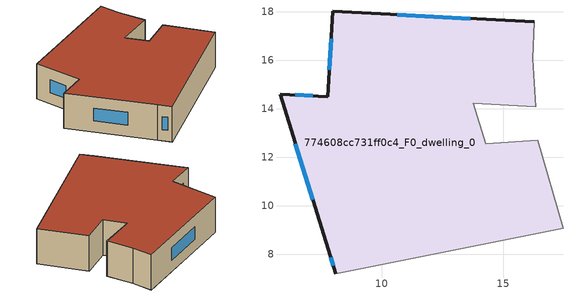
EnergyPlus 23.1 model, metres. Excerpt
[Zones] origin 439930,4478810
774608cc731ff0c4_F0_dwelling_0
 floor ground (EU_floor_Construction): 17.47,9.08 16.43,12.71 14.28,12.56 13.77,14.23 16.34,14.08 16.23,16.08 16.3,17.59 7.98,18.02 7.78,14.5 5.8,14.61 7.78,8.21 8.1,7.21 z0
 wall outside (EU_wall_Construction): 8.1,7.21 7.78,8.21 5.8,14.61 7.78,14.5 7.98,18.02 16.3,17.59 z0:3
 wall adiabatic (EU_wall_Construction): 16.3,17.59 16.23,16.08 16.34,14.08 13.77,14.23 14.28,12.56 16.43,12.71 17.47,9.08 8.1,7.21 z0:3
 window (EU_Window_Construction): 10.63,17.88 13.65,17.72 / 8,7.52 7.88,7.89 / 7.15,10.24 6.43,12.57 / 6.43,14.57 7.15,14.54 / 7.84,15.62 7.92,16.9 z0.96:2.04
 roof outside (EU_roof_Construction): 16.3,17.59 16.23,16.08 16.34,14.08 13.77,14.23 14.28,12.56 16.43,12.71 17.47,9.08 8.1,7.21 7.78,8.21 5.8,14.61 7.78,14.5 7.98,18.02 z3
[Building]
EU S2 Campaign: North Axis=0; Terrain=City; Solar Distribution=FullExterior
[Site:Location]
Madrid: Latitude=40.5; Longitude=-3.5; Time Zone=1; Elevation=609
[SizingPeriod:WeatherFileDays]
AnnualSizingPeriod: Begin Month=1; Begin Day of Month=1; End Month=12; End Day of Month=31; Day of Week for Start Day=Monday; Use Weather File Daylight Saving Period=No; Use Weather File Rain and Snow Indicators=No
[MATERIAL]
EU_InternalMass_Material: Roughness=MediumRough; Thickness=0.1; Conductivity=1; Density=1800; Specific Heat=900; Thermal Absorptance=0.9; Solar Absorptance=0.7; Visible Absorptance=0.7
[MATERIAL:NOMASS] Roughness=MediumRough; Thermal Absorptance=0.9; Solar Absorptance=0.7; Visible Absorptance=0.7
Name | Thermal Resistance
EU_wall_NoMass | 0.432698
EU_roof_NoMass | 0.381736
EU_floor_NoMass | 1.17261
[WINDOWMATERIAL:SIMPLEGLAZINGSYSTEM]
EU_Window_SimpleGlazing: UFactor=4.39191; Solar Heat Gain Coefficient=0.85; Visible Transmittance=0.85
[CONSTRUCTION]
EU_wall_Construction: EU_wall_NoMass
EU_roof_Construction: EU_roof_NoMass
EU_floor_Construction: EU_floor_NoMass
EU_InternalMass_Construction: EU_InternalMass_Material
EU_Window_Construction: EU_Window_SimpleGlazing
[ZONE]
774608cc731ff0c4_F0_dwelling_0: Type=1; Multiplier=1; Ceiling Height=autocalculate; Volume=264.764; Floor Area=autocalculate; Part of Total Floor Area=Yes
[INTERNALMASS]
774608cc731ff0c4_F0_dwelling_0_EU_InternalMass: Construction=EU_InternalMass_Construction; Zone or ZoneList=774608cc731ff0c4_F0_dwelling_0; Surface Area=88.2548
[OTHEREQUIPMENT]
EU_Step8_InternalGain_774608cc731ff0c4_F0_dwelling_0_f000: Fuel Type=Electricity; Zone or ZoneList or Space or SpaceList=774608cc731ff0c4_F0_dwelling_0; Schedule=EU_Step8_GainSchedule_774608cc731ff0c4_F0_dwelling_0_f000; Design Level Calculation Method=Watts/Area; Power per Zone Floor Area=1; Fraction Latent=0; Fraction Radiant=0; Fraction Lost=0; Carbon Dioxide Generation Rate=0; EndUse Subcategory=EU_Step8_InternalGains
[ZONEVENTILATION:DESIGNFLOWRATE]
EU_ConstantAir_774608cc731ff0c4_F0_dwelling_0: Zone or ZoneList or Space or SpaceList=774608cc731ff0c4_F0_dwelling_0; Schedule=EU_AlwaysOn; Design Flow Rate Calculation Method=AirChanges/Hour; Air Changes per Hour=0.682238; Ventilation Type=Natural; Fan Pressure Rise=0; Fan Total Efficiency=1; Constant Term Coefficient=1; Temperature Term Coefficient=0; Velocity Term Coefficient=0; Velocity Squared Term Coefficient=0; Minimum Indoor Temperature=-100; Maximum Indoor Temperature=100; Delta Temperature=-100; Minimum Outdoor Temperature=-100; Maximum Outdoor Temperature=100; Maximum Wind Speed=40
[HVACTEMPLATE:THERMOSTAT]
EU_HeatOnly_774608cc731ff0c4_F0_dwelling_0: Constant Heating Setpoint=20; Constant Cooling Setpoint=50
[HVACTEMPLATE:ZONE:IDEALLOADSAIRSYSTEM]
774608cc731ff0c4_F0_dwelling_0: Template Thermostat=EU_HeatOnly_774608cc731ff0c4_F0_dwelling_0; System Availability Schedule=EU_AlwaysOn; Maximum Heating Supply Air Temperature=50; Minimum Cooling Supply Air Temperature=13; Maximum Heating Supply Air Humidity Ratio=0.0156; Minimum Cooling Supply Air Humidity Ratio=0.0077; Heating Limit=NoLimit; Cooling Limit=NoLimit; Heating Availability Schedule=EU_AlwaysOn; Cooling Availability Schedule=EU_CoolingOff; Dehumidification Control Type=ConstantSensibleHeatRatio; Cooling Sensible Heat Ratio=0.7; Dehumidification Setpoint=60; Humidification Control Type=None; Humidification Setpoint=30; Outdoor Air Method=None; Outdoor Air Flow Rate per Person=0.00944; Outdoor Air Flow Rate per Zone Floor Area=0; Outdoor Air Flow Rate per Zone=0; Demand Controlled Ventilation Type=None; Outdoor Air Economizer Type=NoEconomizer; Heat Recovery Type=None; Sensible Heat Recovery Effectiveness=0.7; Latent Heat Recovery Effectiveness=0.65
[SIZING:ZONE]
774608cc731ff0c4_F0_dwelling_0: Zone Cooling Design Supply Air Temperature Input Method=SupplyAirTemperature; Zone Cooling Design Supply Air Temperature=13; Zone Heating Design Supply Air Temperature Input Method=SupplyAirTemperature; Zone Heating Design Supply Air Temperature=50; Zone Cooling Design Supply Air Humidity Ratio=0.008; Zone Heating Design Supply Air Humidity Ratio=0.008; Cooling Design Air Flow Method=DesignDay; Cooling Design Air Flow Rate=0; Cooling Minimum Air Flow per Zone Floor Area=0.000762; Cooling Minimum Air Flow=0; Cooling Minimum Air Flow Fraction=0.2; Heating Design Air Flow Method=DesignDay; Heating Design Air Flow Rate=0; Heating Maximum Air Flow per Zone Floor Area=0.002032; Heating Maximum Air Flow=0.141576; Heating Maximum Air Flow Fraction=0.3; Account for Dedicated Outdoor Air System=No; Dedicated Outdoor Air System Control Strategy=NeutralSupplyAir; Dedicated Outdoor Air Low Setpoint Temperature for Design=autosize; Dedicated Outdoor Air High Setpoint Temperature for Design=autosize; Zone Load Sizing Method=Sensible Load Only No Latent Load; Zone Latent Cooling Design Supply Air Humidity Ratio Input Method=HumidityRatioDifference; Zone Cooling Design Supply Air Humidity Ratio Difference=0.005; Zone Latent Heating Design Supply Air Humidity Ratio Input Method=HumidityRatioDifference; Zone Humidification Design Supply Air Humidity Ratio Difference=0.005
[SCHEDULE:CONSTANT]
Name | Hourly Value
EU_AlwaysOn | 1
EU_CoolingOff | 0
[SCHEDULE:FILE]
EU_Step8_GainSchedule_774608cc731ff0c4_F0_dwelling_0_f000: File=../../schedules/774608cc731ff0c4/774608cc731ff0c4_F0_dwelling_0_f000_gain.csv; Column Number=1; Rows to Skip at Top=0; Number of Hours of Data=8760; Column Separator=Comma; Interpolate to Timestep=No; Minutes per Item=60; Adjust Schedule for Daylight Savings=Yes
